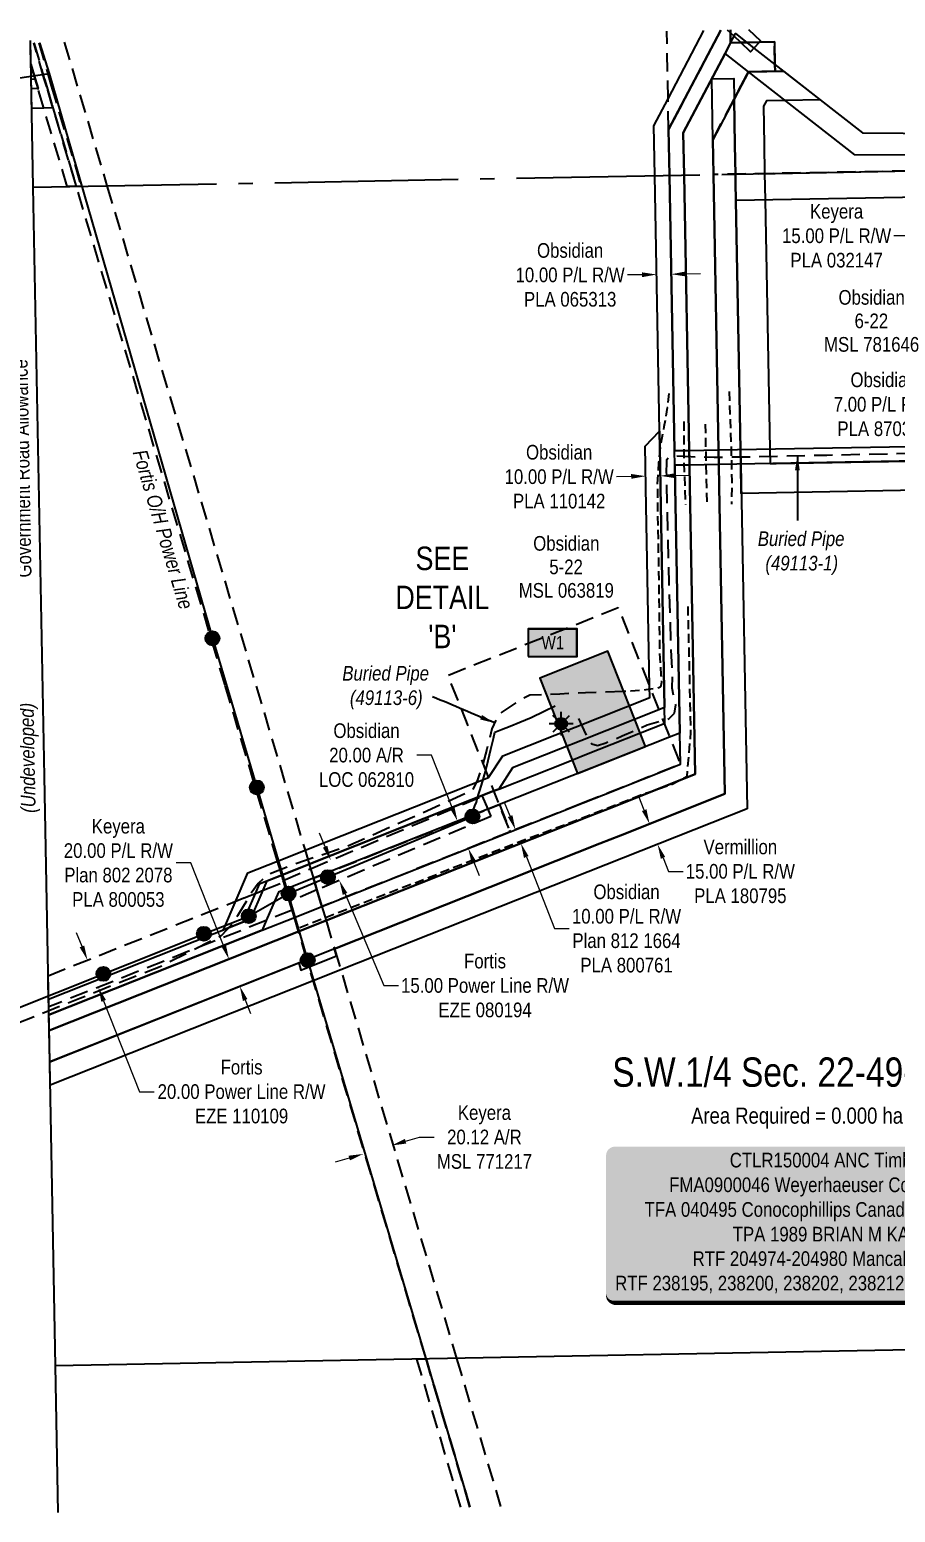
# Model space of a CAD drawing. Extents: x 586920 to 597578, y 5899013 to 5902730.
# Drawn here: x 587843 to 588434, y 5899242 to 5900254 of the extents above; entities that cross this region are included whole.
import ezdxf
from ezdxf.enums import TextEntityAlignment as Align

# ---------------------------------------------------------------- set-up
doc = ezdxf.new("R2010")
doc.units = 0
doc.header["$LTSCALE"] = 5
doc.header["$PDSIZE"] = 0.5
for name, pattern in [('DASHDOT', [25.4, 12.7, -6.35, 0, -6.35]), ('foc-ACCESSROAD', [3.75, 2.5, -1.25]), ('foc-FLOWLINE', [3.75, 2.5, -1.25]), ('foc-QUARTERLINE', [33, 25, -3, 2, -3]), ('POWERLINE5', [7.8, 2.4, -0.6, 0.6, -0.6, 0.6, -0.6, 2.4]), ('UG_PIPE', [1.875, 1.25, -0.625])]:
    doc.linetypes.add(name, pattern=pattern)
doc.layers.get('Defpoints').update_dxf_attribs({"color": 9})
for name, color, linetype in [('AS-CABLE', 224, 'foc-CABLE'), ('AS-PIPE-UG', 44, 'UG_PIPE'), ('AS-PIPE-UG RED', 10, 'UG_PIPE'), ('AS-PIPE-UG-CLIENT HIGH PRESSURE', 240, 'DASHDOT'), ('AS-POWER', 104, 'foc-POWER'), ('AS-POWER-EXISTING', 72, 'POWERLINE5'), ('AS-POWER-T', 104, 'Continuous'), ('C-AR', 13, 'foc-ACCESSROAD'), ('C-RW', 13, 'Continuous'), ('C-SYMBOL', 7, 'Continuous'), ('C-WS', 13, 'foc-ACCESSROAD'), ('C-WS-S', 13, 'Continuous'), ('DETAIL-T', 7, 'Continuous'), ('F-AR', 190, 'foc-ACCESSROAD'), ('F-EZE', 190, 'foc-FLOWLINE'), ('F-RW', 190, 'Continuous'), ('F-WS', 190, 'foc-ACCESSROAD'), ('L-AREAREQUIRED', 7, 'Continuous'), ('L-ROAD-T', 7, 'Continuous'), ('L-SEC', 7, 'Continuous'), ('L-SECQ', 8, 'foc-QUARTERLINE'), ('P-TEMP-BLOCKS', 250, 'Continuous'), ('P-WORKAREA', 113, 'Continuous'), ('P-WORKAREA-H', 111, 'Continuous')]:
    doc.layers.add(name, color=color, linetype=linetype)
for name, color, linetype, lineweight in [('C-AR-T', 13, 'Continuous', 9), ('C-RW-T', 13, 'Continuous', 9), ('C-WS-T', 13, 'Continuous', 9), ('F-AR-T', 190, 'Continuous', 9), ('F-EZE-T', 190, 'Continuous', 9), ('F-RW-T', 190, 'Continuous', 9), ('T-TEXT', 48, 'Continuous', 18)]:
    doc.layers.add(name, color=color, linetype=linetype, lineweight=lineweight)
doc.layers.add('oil_and_gas_wells_pt', color=7, linetype='Continuous', plot=False)
doc.styles.add('100L', font='ARIALN.TTF', dxfattribs={"height": 11})
doc.styles.add('175L', font='ARIALN.TTF', dxfattribs={"height": 20})
doc.styles.add('80', font='ARIALN.TTF', dxfattribs={"height": 10})
doc.styles.add('80CG', font='ARIALN.TTF', dxfattribs={"height": 10})
doc.styles.add('80L', font='ARIALN.TTF', dxfattribs={"height": 10})
doc.styles.add('80LS', font='ARIALNI.TTF', dxfattribs={"height": 10})
doc.styles.add('foc-LtypeFont', font='ARIALN.TTF', dxfattribs={"height": 7.35})
doc.linetypes.add('foc-CABLE', pattern='A,2,-1,["C",foc-LtypeFont,S=0.2,R=0,X=-0.625,Y=-0.75],-1.24,8', length=12.24)
doc.linetypes.add('foc-POWER', pattern='A,6,-1,["P",foc-LtypeFont,S=0.2,R=0,X=-0.625,Y=-0.75],-1.24,4', length=12.24)
doc.dimstyles.new('Compass 5 000', dxfattribs={"dimscale": 5, "dimtxt": 9, "dimasz": 2, "dimexe": 0.2, "dimexo": 0.0625, "dimgap": 0.5, "dimtad": 0, "dimtih": 1, "dimtoh": 1, "dimzin": 0, "dimdsep": 46, "dimtxsty": '80CG', "dimcen": 0.1, "dimse1": 1, "dimse2": 1, "dimclrd": 256, "dimclrt": 256, "dimaunit": 1, "dimadec": 4, "dimazin": 0, "dimtfac": 0.06, "dimtofl": 0, "dimtmove": 0, "dimatfit": 1, "dimfxl": 0.2, "dimtolj": 1, "dimtzin": 0, "dimlwd": -1, "dimarcsym": 0})

# ---------------------------------------------------------------- blocks, each defined once
blk = doc.blocks.new('*D464')
at = {"layer": 'C-AR-T', "transparency": 16777216}
for p, q in [((587492.6, 5899734.2), (587517.3, 5899757.9)), ((587517.3, 5899757.9), (587527.3, 5899757.9)), ((587467.4, 5899709.9), (587460.2, 5899703))]:
    blk.add_line(p, q, dxfattribs=at)
for points in [[(587491.5, 5899735.4), (587493.8, 5899733), (587485.4, 5899727.2)], [(587466.2, 5899711.1), (587468.5, 5899708.7), (587474.6, 5899716.9)]]:
    blk.add_solid(points, dxfattribs=at)
at = {"layer": 'Defpoints', "color": 0, "transparency": 16777216}
for p in [(587485.4, 5899727.2), (587493.3, 5899719), (587482.5, 5899708.6)]:
    blk.add_point(p, dxfattribs=at)
at = {"layer": 'C-AR-T', "transparency": 16777216, "insert": (587560.9, 5899757.9), "char_height": 10, "width": 630.554, "attachment_point": 5, "style": '80CG'}
blk.add_mtext('\\A1;Obsidian\\P15.00 A/R\\PLOC 062401', dxfattribs=at)
blk = doc.blocks.new('*D467')
at = {"layer": 'C-AR-T', "transparency": 16777216}
for p, q in [((588117.5, 5899758.6), (588107.5, 5899758.6)), ((588131.7, 5899722.9), (588117.5, 5899758.6)), ((588146.4, 5899685.7), (588150.1, 5899676.4))]:
    blk.add_line(p, q, dxfattribs=at)
for points in [[(588133.2, 5899723.5), (588130.1, 5899722.3), (588135.3, 5899713.6)], [(588148, 5899686.3), (588144.9, 5899685.1), (588142.7, 5899695)]]:
    blk.add_solid(points, dxfattribs=at)
at = {"layer": 'Defpoints', "color": 0, "transparency": 16777216}
for p in [(588135.3, 5899713.6), (588125.1, 5899709.5), (588132.5, 5899690.9)]:
    blk.add_point(p, dxfattribs=at)
at = {"layer": 'C-AR-T', "transparency": 16777216, "insert": (588073.2, 5899758.6), "char_height": 10, "attachment_point": 5, "style": '80CG'}
blk.add_mtext('\\A1;Obsidian\\P20.00 A/R\\PLOC 062810', dxfattribs=at)
blk = doc.blocks.new('*D429')
at = {"layer": 'C-RW-T', "transparency": 16777216}
for p, q in [((588171.2, 5899717), (588167.5, 5899726.3)), ((588182.3, 5899689.2), (588201.6, 5899640.3)), ((588201.6, 5899640.3), (588211.6, 5899640.3))]:
    blk.add_line(p, q, dxfattribs=at)
for points in [[(588172.8, 5899717.7), (588169.7, 5899716.4), (588174.9, 5899707.7)], [(588183.8, 5899689.8), (588180.7, 5899688.5), (588178.6, 5899698.4)]]:
    blk.add_solid(points, dxfattribs=at)
at = {"layer": 'Defpoints', "color": 0, "transparency": 16777216}
for p in [(588178.6, 5899698.4), (587878.6, 5899590.3), (587882.3, 5899581)]:
    blk.add_point(p, dxfattribs=at)
at = {"layer": 'C-RW-T', "transparency": 16777216, "insert": (588250.7, 5899640.3), "char_height": 10, "attachment_point": 5, "style": '80CG'}
blk.add_mtext('\\A1;Obsidian\\P10.00 P/L R/W\\PPlan 812 1664\\PPLA 800761', dxfattribs=at)
blk = doc.blocks.new('*D430')
at = {"layer": 'C-RW-T', "transparency": 16777216}
for p, q in [((588261.3, 5900086.4), (588251.3, 5900086.3)), ((588291.3, 5900087), (588301.3, 5900087.2))]:
    blk.add_line(p, q, dxfattribs=at)
for points in [[(588261.2, 5900088.1), (588261.3, 5900084.8), (588271.3, 5900086.6)], [(588291.2, 5900088.7), (588291.3, 5900085.3), (588281.3, 5900086.8)]]:
    blk.add_solid(points, dxfattribs=at)
at = {"layer": 'Defpoints', "color": 0, "transparency": 16777216}
for p in [(588271.3, 5900086.6), (588271.5, 5900075.6), (588281.5, 5900075.8)]:
    blk.add_point(p, dxfattribs=at)
at = {"layer": 'C-RW-T', "transparency": 16777216, "insert": (588212.2, 5900086.3), "char_height": 10, "attachment_point": 5, "style": '80CG'}
blk.add_mtext('\\A1;Obsidian\\P10.00 P/L R/W\\PPLA 065313', dxfattribs=at)
blk = doc.blocks.new('*D431')
at = {"layer": 'C-RW-T', "transparency": 16777216}
for p, q in [((588253.8, 5899948.8), (588243.8, 5899948.6)), ((588283.8, 5899949.4), (588293.8, 5899949.6))]:
    blk.add_line(p, q, dxfattribs=at)
for points in [[(588253.8, 5899950.5), (588253.9, 5899947.2), (588263.8, 5899949)], [(588283.8, 5899951), (588283.8, 5899947.7), (588273.8, 5899949.2)]]:
    blk.add_solid(points, dxfattribs=at)
at = {"layer": 'Defpoints', "color": 0, "transparency": 16777216}
for p in [(588263.8, 5899951.5), (588263.8, 5899949), (588273.8, 5899951.7)]:
    blk.add_point(p, dxfattribs=at)
at = {"layer": 'C-RW-T', "transparency": 16777216, "insert": (588204.7, 5899948.6), "char_height": 10, "attachment_point": 5, "style": '80CG'}
blk.add_mtext('\\A1;Obsidian\\P10.00 P/L R/W\\PPLA 110142', dxfattribs=at)
blk = doc.blocks.new('*D432')
at = {"layer": 'C-RW-T', "transparency": 16777216}
for p, q in [((588475.1, 5899998.2), (588462.4, 5899998)), ((588502.1, 5899998.8), (588512.1, 5899999))]:
    blk.add_line(p, q, dxfattribs=at)
for points in [[(588475.1, 5899999.9), (588475.2, 5899996.6), (588485.1, 5899998.4)], [(588502.1, 5900000.4), (588502.1, 5899997.1), (588492.1, 5899998.6)]]:
    blk.add_solid(points, dxfattribs=at)
at = {"layer": 'Defpoints', "color": 0, "transparency": 16777216}
for p in [(588485, 5900006.8), (588491.9, 5900007), (588485.1, 5899998.4)]:
    blk.add_point(p, dxfattribs=at)
at = {"layer": 'C-RW-T', "transparency": 16777216, "insert": (588426.2, 5899998), "char_height": 10, "attachment_point": 5, "style": '80CG'}
blk.add_mtext('\\A1;Obsidian\\P7.00 P/L R/W\\PPLA 870365', dxfattribs=at)
blk = doc.blocks.new('*D438')
at = {"layer": 'Defpoints', "color": 0, "transparency": 16777216}
for p in [(588090.3, 5899492.3), (588071.8, 5899483.7), (588091.1, 5899489.5)]:
    blk.add_point(p, dxfattribs=at)
at = {"layer": 'F-AR-T', "transparency": 16777216}
for p, q in [((588099.8, 5899495.2), (588109.4, 5899498)), ((588109.4, 5899498), (588119.4, 5899498)), ((588061.4, 5899483.7), (588051.8, 5899480.8))]:
    blk.add_line(p, q, dxfattribs=at)
for points in [[(588099.4, 5899496.8), (588100.3, 5899493.6), (588090.3, 5899492.3)], [(588060.9, 5899485.3), (588061.9, 5899482.1), (588071, 5899486.5)]]:
    blk.add_solid(points, dxfattribs=at)
at = {"layer": 'F-AR-T', "transparency": 16777216, "insert": (588153.7, 5899498), "char_height": 10, "attachment_point": 5, "style": '80CG'}
blk.add_mtext('\\A1;Keyera\\P20.12 A/R\\PMSL 771217', dxfattribs=at)
blk = doc.blocks.new('*D439')
at = {"layer": 'Defpoints', "color": 0, "transparency": 16777216}
for p in [(587796.5, 5899584.6), (587799, 5899585.6), (587806.3, 5899567)]:
    blk.add_point(p, dxfattribs=at)
at = {"layer": 'F-EZE-T', "transparency": 16777216}
for p, q in [((587789.2, 5899603.2), (587779.2, 5899603.2)), ((587792.8, 5899593.9), (587789.2, 5899603.2)), ((587807.6, 5899556.7), (587811.3, 5899547.4))]:
    blk.add_line(p, q, dxfattribs=at)
for points in [[(587794.4, 5899594.5), (587791.3, 5899593.3), (587796.5, 5899584.6)], [(587809.1, 5899557.3), (587806.1, 5899556.1), (587803.9, 5899566)]]:
    blk.add_solid(points, dxfattribs=at)
at = {"layer": 'F-EZE-T', "transparency": 16777216, "insert": (587719.6, 5899603.2), "char_height": 10, "width": 932.186, "attachment_point": 5, "style": '80CG'}
blk.add_mtext('\\A1;Fortis\\P20.00 Power Line R/W\\PEZE 110109', dxfattribs=at)
blk = doc.blocks.new('*D440')
at = {"layer": 'Defpoints', "color": 0, "transparency": 16777216}
for p in [(588078.5, 5899699.5), (588084.4, 5899685.7), (588054.7, 5899673.1)]:
    blk.add_point(p, dxfattribs=at)
at = {"layer": 'F-EZE-T', "transparency": 16777216}
for p, q in [((588044.9, 5899696.1), (588041, 5899705.4)), ((588058.6, 5899663.9), (588085, 5899601.4)), ((588085, 5899601.4), (588095, 5899601.4))]:
    blk.add_line(p, q, dxfattribs=at)
for points in [[(588046.5, 5899696.8), (588043.4, 5899695.5), (588048.8, 5899686.9)], [(588060.1, 5899664.6), (588057, 5899663.3), (588054.7, 5899673.1)]]:
    blk.add_solid(points, dxfattribs=at)
at = {"layer": 'F-EZE-T', "transparency": 16777216, "insert": (588154.1, 5899601.4), "char_height": 10, "attachment_point": 5, "style": '80CG'}
blk.add_mtext('\\A1;Fortis\\P15.00 Power Line R/W\\PEZE 080194', dxfattribs=at)
blk = doc.blocks.new('*D443')
at = {"layer": 'Defpoints', "color": 0, "transparency": 16777216}
for p in [(587944.6, 5899643.4), (587952, 5899624.8), (587882.7, 5899618.8)]:
    blk.add_point(p, dxfattribs=at)
at = {"layer": 'F-EZE-T', "transparency": 16777216}
for p, q in [((587879, 5899628.1), (587875.3, 5899637.4)), ((587893.7, 5899590.9), (587918.3, 5899529)), ((587918.3, 5899529), (587928.3, 5899529))]:
    blk.add_line(p, q, dxfattribs=at)
for points in [[(587880.5, 5899628.7), (587877.4, 5899627.5), (587882.7, 5899618.8)], [(587895.3, 5899591.6), (587892.2, 5899590.3), (587890.1, 5899600.2)]]:
    blk.add_solid(points, dxfattribs=at)
at = {"layer": 'F-EZE-T', "transparency": 16777216, "insert": (587987.9, 5899529), "char_height": 10, "attachment_point": 5, "style": '80CG'}
blk.add_mtext('\\A1;Fortis\\P20.00 Power Line R/W\\PEZE 110109', dxfattribs=at)
blk = doc.blocks.new('*D457')
at = {"layer": 'Defpoints', "color": 0, "transparency": 16777216}
for p in [(588257.7, 5899708.3), (588263.2, 5899694.4), (588271.9, 5899697.8)]:
    blk.add_point(p, dxfattribs=at)
at = {"layer": 'F-RW-T', "transparency": 16777216}
for p, q in [((588262.7, 5899721.1), (588259, 5899730.4)), ((588275.6, 5899688.5), (588279.3, 5899679.3)), ((588279.3, 5899679.3), (588289.3, 5899679.3))]:
    blk.add_line(p, q, dxfattribs=at)
for points in [[(588264.3, 5899721.7), (588261.2, 5899720.5), (588266.4, 5899711.8)], [(588277.1, 5899689.2), (588274.1, 5899687.9), (588271.9, 5899697.8)]]:
    blk.add_solid(points, dxfattribs=at)
at = {"layer": 'F-RW-T', "transparency": 16777216, "insert": (588328.4, 5899679.3), "char_height": 10, "attachment_point": 5, "style": '80CG'}
blk.add_mtext('\\A1;Vermillion\\P15.00 P/L R/W\\PPLA 180795', dxfattribs=at)
blk = doc.blocks.new('*D458')
at = {"layer": 'Defpoints', "color": 0, "transparency": 16777216}
for p in [(587986.7, 5899600.9), (587896.7, 5899586.7), (587904.1, 5899568.1)]:
    blk.add_point(p, dxfattribs=at)
at = {"layer": 'F-RW-T', "transparency": 16777216}
for p, q in [((587953.3, 5899685.1), (587943.3, 5899685.1)), ((587975.6, 5899628.7), (587953.3, 5899685.1)), ((587990.4, 5899591.6), (587994.1, 5899582.3))]:
    blk.add_line(p, q, dxfattribs=at)
for points in [[(587977.2, 5899629.3), (587974.1, 5899628.1), (587979.3, 5899619.4)], [(587991.9, 5899592.2), (587988.8, 5899590.9), (587986.7, 5899600.9)]]:
    blk.add_solid(points, dxfattribs=at)
at = {"layer": 'F-RW-T', "transparency": 16777216, "insert": (587903.8, 5899685.1), "char_height": 10, "attachment_point": 5, "style": '80CG'}
blk.add_mtext('\\A1;Keyera\\P20.00 P/L R/W\\PPlan 802 2078\\PPLA 800053', dxfattribs=at)
blk = doc.blocks.new('*D460')
at = {"layer": 'Defpoints', "color": 0, "transparency": 16777216}
for p in [(588443.7, 5900183), (588458, 5900182.9), (588457.8, 5900167.9)]:
    blk.add_point(p, dxfattribs=at)
at = {"layer": 'F-RW-T', "transparency": 16777216}
for p, q in [((588443.8, 5900193), (588443.8, 5900203)), ((588443.5, 5900158), (588443.2, 5900113)), ((588443.2, 5900113), (588433.2, 5900113))]:
    blk.add_line(p, q, dxfattribs=at)
for points in [[(588442.1, 5900193), (588445.4, 5900193), (588443.7, 5900183)], [(588441.8, 5900158), (588445.2, 5900158), (588443.6, 5900168)]]:
    blk.add_solid(points, dxfattribs=at)
at = {"layer": 'F-RW-T', "transparency": 16777216, "insert": (588394.1, 5900113), "char_height": 10, "attachment_point": 5, "style": '80CG'}
blk.add_mtext('\\A1;Keyera\\P15.00 P/L R/W\\PPLA 032147', dxfattribs=at)
blk = doc.blocks.new('*D461')
at = {"layer": 'Defpoints', "color": 0, "transparency": 16777216}
for p in [(588628.7, 5899639.8), (588630, 5899574.2), (588645.2, 5899574.5)]:
    blk.add_point(p, dxfattribs=at)
at = {"layer": 'F-RW-T', "transparency": 16777216}
for p, q in [((588618.7, 5899639.6), (588591.5, 5899639)), ((588653.9, 5899640.3), (588663.9, 5899640.5))]:
    blk.add_line(p, q, dxfattribs=at)
for points in [[(588618.6, 5899641.2), (588618.7, 5899637.9), (588628.7, 5899639.8)], [(588653.8, 5899641.9), (588653.9, 5899638.6), (588643.9, 5899640.1)]]:
    blk.add_solid(points, dxfattribs=at)
at = {"layer": 'F-RW-T', "transparency": 16777216, "insert": (588552.4, 5899639), "char_height": 10, "width": 372.499, "attachment_point": 5, "style": '80CG'}
blk.add_mtext('\\A1;Pembina\\P15.24 P/L R/W\\PPlan 782 1678\\PPLA 780406', dxfattribs=at)
blk = doc.blocks.new('*U421')
h = blk.add_hatch(color=255)
edge = h.paths.add_edge_path()
edge.add_line((-156.5, -54), (156.5, -54))
edge.add_arc((156.5, -48), 6, 270, 360)
edge.add_line((162.5, -48), (162.5, 46.5))
edge.add_arc((156.5, 46.5), 6, 0, 90)
edge.add_line((156.5, 52.5), (-156.5, 52.5))
edge.add_arc((-156.5, 46.5), 6, 90, 180)
edge.add_line((-162.5, 46.5), (-162.5, -48))
edge.add_arc((-156.5, -48), 6, 180, 270)
at = {"color": 44, "flags": 128}
blk.add_lwpolyline([(-156.5, -54, 3, 3, 0), (156.5, -54, 3, 3, 0.414214), (162.5, -48, 3, 3, 0), (162.5, 46.5, 3, 0, 0.414214), (156.5, 52.5, 0, 0, 0), (-156.5, 52.5, 0, 0, 0.414214), (-162.5, 46.5, 0, 0, 0), (-162.5, -48, 0, 3, 0.414214)], format="xyseb", close=True, dxfattribs=at)
at = {"color": 44, "style": '80'}
blk.add_attdef('ENTER_TEXT_001', (-36, -5), '', height=10, dxfattribs=at)
blk = doc.blocks.new('GAS')
h = blk.add_hatch(color=255)
h.dxf.hatch_style = 1
edge = h.paths.add_edge_path()
edge.add_arc((0, 0), 0.9, 0, 360)
for p, q in [((-0.81, 0), (-1.62, 0)), ((-0.57, 0.57), (-1.14, 1.14)), ((0, 0.81), (0, 1.62)), ((0.57, 0.57), (1.14, 1.14)), ((1.62, 0), (0.81, 0)), ((-0.57, -0.57), (-1.14, -1.14)), ((0, -0.81), (0, -1.62)), ((1.14, -1.14), (0.57, -0.57))]:
    blk.add_line(p, q)
blk.add_circle((0, 0), 0.8)
blk = doc.blocks.new('POWERPOLE')
h = blk.add_hatch(color=255)
edge = h.paths.add_edge_path()
edge.add_arc((0, 0), 0.96, 0, 360)
at = {"linetype": 'Continuous'}
for p, q in [((0.68, -0.68), (-0.68, 0.68)), ((-0.68, -0.68), (0.68, 0.68))]:
    blk.add_line(p, q, dxfattribs=at)
blk.add_circle((0, 0), 0.96, dxfattribs=at)
blk = doc.blocks.new('blk_pp')
h = blk.add_hatch(color=255)
edge = h.paths.add_edge_path()
edge.add_arc((0, 0), 0.96, 0, 360)
at = {"linetype": 'Continuous'}
for p, q in [((0.68, -0.68), (-0.68, 0.68)), ((-0.68, -0.68), (0.68, 0.68))]:
    blk.add_line(p, q, dxfattribs=at)
blk.add_circle((0, 0), 0.96, dxfattribs=at)
blk = doc.blocks.new('Temp_Area3')
h = blk.add_hatch(color=111)
h.dxf.hatch_style = 1
h.paths.add_polyline_path([(-16.8, -9.4), (16.3, -9.4), (16.3, 9.1), (-16.8, 9.1)])
at = {"color": 250}
for points in [[(-17, -9.6), (16.5, -9.6), (16.5, 9.3), (-17, 9.3)], [(-16.9, -9.5), (16.4, -9.5), (16.4, 9.2), (-16.9, 9.2)]]:
    blk.add_lwpolyline(points, close=True, dxfattribs=at)
at = {"color": 250, "style": '80L'}
blk.add_attdef('TEMPORARY', text='', height=9, dxfattribs=at).set_placement((0, -0.1), align=Align.MIDDLE_CENTER)

msp = doc.modelspace()

# ---------------------------------------------------------------- hatches: boundary and pattern name
at = {"layer": 'P-WORKAREA-H'}
h = msp.add_hatch(color=256, dxfattribs=at)
h.dxf.hatch_style = 1
h.paths.add_polyline_path([(588217.259, 5899746.067), (588263.717, 5899764.491), (588237.925, 5899829.532), (588191.468, 5899811.108)])

# ---------------------------------------------------------------- linework, layer by layer
at = {"layer": 'AS-CABLE', "flags": 128}
msp.add_lwpolyline([(588145.525, 5899716.829), (588145.916, 5899720.576), (588147.253, 5899724.162), (588148.19, 5899726.537), (588148.727, 5899728.911), (588151.594, 5899738.069), (588154.451, 5899747.41), (588156.167, 5899754.954), (588158.169, 5899762.779), (588159.968, 5899770.076), (588160.855, 5899774.384), (588165.389, 5899776.25), (588171.321, 5899778.467), (588177.841, 5899781.129), (588185.64, 5899784.439), (588194.369, 5899788.758), (588202.055, 5899792.217)], dxfattribs=at)
at = {"layer": 'AS-PIPE-UG', "flags": 128}
for points in [[(588279.57, 5900005.485), (588278.547, 5899995.907), (588276.249, 5899982.713), (588273.649, 5899969.526), (588272.544, 5899958.116), (588271.719, 5899943.747), (588271.831, 5899928.018), (588272.764, 5899875.492), (588273.194, 5899830.249), (588273.668, 5899820.795), (588274.148, 5899813.426), (588274.626, 5899808.144), (588273.87, 5899805.092), (588270.76, 5899804.044), (588263.811, 5899803.126), (588253.666, 5899802.266), (588248.812, 5899802.077)], [(588320.683, 5900006.701), (588321.427, 5899986.914), (588322.03, 5899971.127), (588322.529, 5899945.924), (588322.337, 5899929.826)], [(588289.928, 5899986.202), (588289.844, 5899959.07), (588290.903, 5899929.599)], [(588292.5, 5899986.183), (588292.499, 5899986.183)], [(588305.684, 5899931.46), (588305.087, 5899958.292), (588304.596, 5899986.092)]]:
    msp.add_lwpolyline(points, dxfattribs=at)
at = {"layer": 'AS-PIPE-UG RED', "linetype": 'UG_PIPE', "ltscale": 2, "flags": 128}
for points in [[(588217.965, 5899783.646), (588221.62, 5899775.628), (588224.492, 5899769.644), (588226.923, 5899766.361), (588230.859, 5899765.155), (588236.461, 5899766.993), (588247.827, 5899771.82), (588264.813, 5899779.226), (588279.659, 5899783.459), (588283.402, 5899787.183), (588284.258, 5899792.922), (588281.835, 5899804.267), (588282.235, 5899813.81), (588281.193, 5899830.315), (588279.841, 5899875.674), (588278.604, 5899928.305), (588278.076, 5899952.257), (588278.184, 5899957.684), (588278.265, 5899960.414), (588279.653, 5899962.106), (588281.943, 5899962.9), (588294.63, 5899962.393), (588310.545, 5899961.905), (588333.928, 5899962.271), (588387.471, 5899963.445), (588443.202, 5899964.67), (588485.657, 5899965.919), (588508.871, 5899968.042), (588524.915, 5899969.47), (588541.253, 5899970.985), (588542.753, 5899972.365), (588543.854, 5899979.648), (588544.771, 5899997.456), (588545.219, 5900013.614), (588545.338, 5900027.319)], [(588248.812, 5899802.077), (588222.635, 5899801.06), (588205.133, 5899800.334), (588184.645, 5899799.59), (588176.952, 5899795.51), (588163.144, 5899786.32), (588158.823, 5899776.551), (588155.362, 5899762.747), (588152.179, 5899751.437), (588149.035, 5899741.711), (588145.53, 5899734.817), (588141.292, 5899732.595), (588098.283, 5899713.322), (588060.443, 5899696.47), (588023.883, 5899684.15), (588007.52, 5899677.701), (588003.175, 5899674.906), (587999.253, 5899670.99), (587994.118, 5899663.805), (587989.585, 5899656.448), (587985.063, 5899648.919), (587981.43, 5899643.3), (587973.999, 5899635.25), (587933.544, 5899614.724), (587877.543, 5899592.611), (587833.061, 5899574.856), (587792.138, 5899559.266), (587752.682, 5899543.394), (587712.081, 5899526.148), (587679.995, 5899513.136), (587673.33, 5899511.93), (587671.415, 5899515.506), (587669.595, 5899520.881), (587667.456, 5899529.101), (587664.174, 5899541.734), (587661.078, 5899553.099), (587659.352, 5899559.33), (587657.624, 5899563.034), (587653.544, 5899566.175), (587647.217, 5899570.143), (587639.078, 5899575.339), (587627.656, 5899580.361), (587619.459, 5899584.245), (587612.845, 5899586.734)]]:
    msp.add_lwpolyline(points, dxfattribs=at)
at = {"layer": 'AS-POWER', "flags": 128}
for points in [[(587849.872, 5900244.791), (587856.622, 5900223.733), (587968.026, 5899838.359)], [(587742.472, 5900217.882), (587827.303, 5900219.503), (587856.622, 5900223.733)], [(587968.026, 5899838.359), (587998.326, 5899736.638), (588033.012, 5899618.768)], [(588020.036, 5899664.209), (588145.525, 5899716.829)], [(587542.189, 5899399.976), (587566.138, 5899478.191), (587647.934, 5899511.33), (587718.735, 5899539.866), (587810.769, 5899576.509), (587962.199, 5899636.741), (587992.78, 5899648.762), (588020.036, 5899664.209)], [(588033.012, 5899618.768), (588143.342, 5899247.22)]]:
    msp.add_lwpolyline(points, dxfattribs=at)
at = {"layer": 'C-AR', "flags": 128}
msp.add_lwpolyline([(587852.921, 5900200.198), (587844.707, 5900199.979), (587844.453, 5900213.373), (587844.356, 5900218.494), (587844.328, 5900219.976), (587847.056, 5900220.048), (587853.238, 5900220.232), (587854.893, 5900214.581), (587859.134, 5900200.363), (587852.921, 5900200.198)], close=True, dxfattribs=at)
at = {"layer": 'C-AR'}
msp.add_lwpolyline([(588171.257, 5899706.31), (588042.725, 5899655.348), (588039.354, 5899666.652), (588036.985, 5899674.586), (588156.023, 5899721.784), (588163.886, 5899724.902), (588171.257, 5899706.31)], close=True, dxfattribs=at)
at = {"layer": 'C-RW'}
for points in [[(588485.868, 5899960.088), (588313.656, 5899956.973), (588293.668, 5899956.613), (588283.675, 5899956.433), (588283.952, 5899941.434), (588287.059, 5899773.747), (588280.082, 5899770.981), (588227.237, 5899750.024), (588213.293, 5899744.494), (588163.886, 5899724.902), (588156.023, 5899721.784), (588036.985, 5899674.586), (588018.206, 5899667.135), (588013.013, 5899665.078), (588004.726, 5899645.764), (588001.888, 5899639.149), (587856.35, 5899581.436), (587856.249, 5899586.806), (587856.149, 5899592.119), (587981.221, 5899641.716), (587994.34, 5899646.919), (588002.735, 5899666.482), (588005.466, 5899672.848), (588015.333, 5899676.759), (588034.117, 5899684.207), (588160.199, 5899734.203), (588163.548, 5899735.531), (588209.44, 5899753.729), (588223.385, 5899759.259), (588276.394, 5899780.28), (588276.927, 5899780.492), (588276.731, 5899791.177), (588273.952, 5899941.253), (588273.675, 5899956.251), (588273.24, 5899979.699), (588270.013, 5900154.057), (588269.384, 5900188.042), (588279.051, 5900206.443), (588303.579, 5900253.132)], [(588321.617, 5900253.464), (588321.653, 5900251.506), (588321.781, 5900244.739), (588317.962, 5900237.476), (588289.47, 5900183.28), (588290.004, 5900154.43), (588293.483, 5899966.614), (588293.668, 5899956.613), (588293.946, 5899941.615), (588297.575, 5899745.651), (588238.785, 5899722.334), (588224.841, 5899716.804), (588045.597, 5899645.722), (588026.814, 5899638.274), (587856.551, 5899570.761), (587856.35, 5899581.435), (588001.888, 5899639.146), (588023.944, 5899647.891), (588042.727, 5899655.34), (588171.258, 5899706.308), (588220.992, 5899726.033), (588234.936, 5899731.562), (588287.454, 5899752.391), (588287.059, 5899773.747), (588283.952, 5899941.434), (588283.674, 5899956.433), (588283.489, 5899966.433), (588280.011, 5900154.243), (588279.429, 5900185.661), (588315.012, 5900253.343)], [(588315.011, 5900253.343), (588279.429, 5900185.661), (588280.011, 5900154.244), (588283.489, 5899966.433), (588293.483, 5899966.614), (588313.47, 5899966.974), (588482.058, 5899970.014)], [(588333.983, 5900253.691), (588342.236, 5900245.969), (588341.43, 5900245.106), (588337.691, 5900241.111), (588335.39, 5900238.651), (588328.745, 5900244.869), (588324.123, 5900249.195), (588321.653, 5900251.506), (588319.6, 5900253.427)]]:
    msp.add_lwpolyline(points, dxfattribs=at)
msp.add_lwpolyline([(587988.697, 5899644.681), (587975.59, 5899639.484), (587992.277, 5899678.372), (588012.462, 5899686.381), (588031.246, 5899693.83), (588156.517, 5899743.488), (588166.318, 5899758.147), (588201.761, 5899772.177), (588215.703, 5899777.702), (588266.609, 5899797.873), (588266.472, 5899805.298), (588263.973, 5899941.073), (588263.697, 5899956.069), (588263.448, 5899969.565), (588273.24, 5899979.699), (588273.675, 5899956.251), (588273.952, 5899941.253), (588276.731, 5899791.177), (588272.702, 5899789.581), (588219.545, 5899768.495), (588205.605, 5899762.964), (588172.949, 5899750.022), (588163.548, 5899735.531), (588160.199, 5899734.203), (588034.117, 5899684.207), (588015.333, 5899676.759), (587999.823, 5899670.611), (587988.697, 5899644.681)], close=True, dxfattribs=at)
at = {"layer": 'C-WS', "flags": 128}
msp.add_lwpolyline([(588220.992, 5899726.033), (588171.257, 5899706.31), (588163.886, 5899724.902), (588160.199, 5899734.203), (588156.517, 5899743.488), (588128.866, 5899813.214), (588245.063, 5899859.291), (588266.472, 5899805.298), (588272.702, 5899789.581), (588276.394, 5899780.28), (588280.082, 5899770.981), (588287.454, 5899752.39), (588234.936, 5899731.563), (588220.992, 5899726.033)], close=True, dxfattribs=at)
at = {"layer": 'F-AR'}
for points in [[(588143.835, 5899245.561), (588113.825, 5899346.638), (588032.551, 5899619.043), (588026.814, 5899638.274), (588023.945, 5899647.891), (588022.476, 5899652.813), (588020.703, 5899658.757), (588018.204, 5899667.134), (588016.739, 5899672.043), (588016.39, 5899673.212), (588015.332, 5899676.759), (588012.461, 5899686.38), (587976.681, 5899806.316), (587970.964, 5899825.478), (587875.143, 5900146.702), (587859.134, 5900200.363), (587854.893, 5900214.581), (587853.25, 5900220.242), (587846.148, 5900244.722)], [(587866.793, 5900245.102), (587896.033, 5900147.09), (588031.245, 5899693.829), (588034.116, 5899684.206), (588035.041, 5899681.104), (588036.985, 5899674.587), (588039.353, 5899666.651), (588042.727, 5899655.342), (588045.597, 5899645.722), (588051.335, 5899626.491), (588133.092, 5899352.471), (588134.707, 5899347.026), (588164.716, 5899245.943)]]:
    msp.add_lwpolyline(points, dxfattribs=at)
at = {"layer": 'F-EZE'}
for points in [[(587849.406, 5900244.782), (587857.911, 5900215.469), (587878.407, 5900146.763), (587875.143, 5900146.702), (587868.912, 5900146.586), (587852.921, 5900200.199), (587849.137, 5900212.889), (587848.958, 5900213.494), (587847.056, 5900220.048), (587844.136, 5900230.11), (587843.86, 5900244.68)], [(587846.148, 5900244.722), (587853.25, 5900220.242), (587854.893, 5900214.581), (587859.134, 5900200.363), (587875.143, 5900146.702), (587868.912, 5900146.586), (587852.921, 5900200.198), (587849.136, 5900212.888), (587848.958, 5900213.494), (587847.056, 5900220.048), (587844.136, 5900230.113), (587843.86, 5900244.68)], [(588137.607, 5899245.446), (588107.598, 5899346.521), (588113.825, 5899346.638), (588143.834, 5899245.561)]]:
    msp.add_lwpolyline(points, dxfattribs=at)
for points in [[(587848.958, 5900213.494), (587844.453, 5900213.373), (587844.356, 5900218.494), (587844.328, 5900219.976), (587844.313, 5900220.751), (587844.235, 5900224.857), (587844.136, 5900230.11), (587847.056, 5900220.048), (587848.958, 5900213.494)], [(588039.354, 5899666.652), (588020.704, 5899658.758), (588018.206, 5899667.135), (588016.74, 5899672.044), (588016.391, 5899673.212), (588035.042, 5899681.104), (588152.255, 5899730.692), (588156.023, 5899721.784), (588158.096, 5899716.884), (588039.354, 5899666.652)], [(588004.726, 5899645.764), (587856.248, 5899586.806), (587856.149, 5899592.119), (587855.847, 5899608.156), (587908.088, 5899628.9), (587989.611, 5899661.27), (587998.995, 5899664.997), (588002.735, 5899666.482), (588016.74, 5899672.044), (588018.206, 5899667.135), (588020.704, 5899658.758), (588022.476, 5899652.813), (588004.726, 5899645.764)]]:
    msp.add_lwpolyline(points, close=True, dxfattribs=at)
at = {"layer": 'F-RW'}
for points in [[(588543.475, 5900167.296), (588406.563, 5900168.281), (588333.974, 5900224.972), (588317.962, 5900237.476), (588321.781, 5900244.739), (588324.123, 5900249.195), (588325.059, 5900250.976), (588332.782, 5900244.945), (588337.691, 5900241.111), (588352.044, 5900229.901), (588411.776, 5900183.25), (588550.553, 5900182.252)], [(588486.299, 5899940.057), (588329.011, 5899937.242), (588328.641, 5899957.244), (588328.456, 5899967.244), (588325.31, 5900137.11), (588325.089, 5900149.106), (588324.979, 5900155.082), (588324.611, 5900174.939), (588324.086, 5900206.162), (588333.974, 5900224.972), (588352.13, 5900225.313), (588357.782, 5900225.419), (588382.802, 5900205.878), (588358.995, 5900205.431), (588346.178, 5900205.19), (588344.183, 5900201.396), (588344.615, 5900175.314), (588344.983, 5900155.456), (588345.316, 5900137.486), (588348.464, 5899967.605), (588348.65, 5899957.605), (588352.897, 5899957.682), (588467.79, 5899959.747)], [(588464.286, 5900139.726), (588325.306, 5900137.11), (588325.087, 5900149.106), (588324.979, 5900155.082), (588482.014, 5900158.018)]]:
    msp.add_lwpolyline(points, dxfattribs=at)
for points in [[(588032.551, 5899619.043), (587856.952, 5899549.415), (587856.551, 5899570.761), (588026.814, 5899638.274), (588045.597, 5899645.722), (588224.841, 5899716.805), (588238.785, 5899722.335), (588297.575, 5899745.651), (588293.946, 5899941.615), (588293.668, 5899956.613), (588293.483, 5899966.614), (588290.004, 5900154.43), (588289.47, 5900183.28), (588317.962, 5900237.476), (588321.781, 5900244.739), (588328.745, 5900244.869), (588332.782, 5900244.945), (588341.43, 5900245.106), (588351.754, 5900245.301), (588352.044, 5900229.901), (588352.13, 5900225.313), (588333.974, 5900224.972), (588309.553, 5900178.519), (588309.992, 5900154.804), (588313.47, 5899966.974), (588313.656, 5899956.973), (588313.934, 5899941.976), (588317.819, 5899732.172), (588246.481, 5899703.88), (588232.538, 5899698.35), (588051.335, 5899626.491), (588032.551, 5899619.043)], [(588332.994, 5899722.067), (588055.639, 5899612.066), (588036.855, 5899604.617), (587857.253, 5899533.398), (587856.952, 5899549.416), (588026.968, 5899616.827), (588028.403, 5899612.012), (588033.987, 5899614.23), (588052.77, 5899621.688), (588051.337, 5899626.494), (588232.538, 5899698.351), (588246.481, 5899703.881), (588317.819, 5899732.173), (588313.934, 5899941.976), (588313.656, 5899956.973), (588313.471, 5899966.974), (588309.992, 5900154.803), (588309.553, 5900178.519), (588308.855, 5900220.153), (588323.845, 5900220.431), (588324.086, 5900206.162), (588324.611, 5900174.939), (588324.979, 5900155.083), (588325.089, 5900149.106), (588325.309, 5900137.11), (588328.456, 5899967.244), (588328.641, 5899957.244), (588332.994, 5899722.067)]]:
    msp.add_lwpolyline(points, close=True, dxfattribs=at)
at = {"layer": 'F-WS'}
for points in [[(588315.012, 5900253.343), (588279.429, 5900185.661), (588279.051, 5900206.443), (588278.212, 5900252.666)], [(588482.014, 5900158.019), (588309.992, 5900154.803), (588309.553, 5900178.519), (588333.974, 5900224.972), (588352.13, 5900225.313), (588352.044, 5900229.901), (588351.754, 5900245.301), (588341.43, 5900245.106), (588332.782, 5900244.945), (588328.745, 5900244.869), (588321.781, 5900244.739), (588321.653, 5900251.506), (588321.617, 5900253.464)]]:
    msp.add_lwpolyline(points, dxfattribs=at)
at = {"layer": 'L-SEC', "flags": 128}
for points in [[(587862.735, 5899241.947), (587860.855, 5899341.933), (587853.291, 5899744.045), (587845.727, 5900146.156), (587843.831, 5900246.22)], [(589466.171, 5899371.88), (588663.511, 5899356.906), (587860.855, 5899341.933)]]:
    msp.add_lwpolyline(points, dxfattribs=at)
at = {"layer": 'L-SECQ', "flags": 128}
msp.add_lwpolyline([(587845.727, 5900146.156), (588647.847, 5900161.126)], dxfattribs=at)
at = {"layer": 'oil_and_gas_wells_pt'}
msp.add_point((588206.088, 5899780.035), dxfattribs=at)
at = {"layer": 'P-WORKAREA'}
msp.add_lwpolyline([(588217.259, 5899746.067), (588263.717, 5899764.491), (588237.925, 5899829.532), (588191.468, 5899811.108)], close=True, dxfattribs=at)

# ---------------------------------------------------------------- block references
ref = msp.add_blockref('*U421', (588399.249, 5899438.958))
ref.add_attrib('ENTER_TEXT_001', 'CTLR150004 ANC Timber Ltd.', (588321.159, 5899477.313), dxfattribs={"color": 44, "height": 10, "style": '80'})
ref.add_attrib('ENTER_TEXT_002', 'FMA0900046 Weyerhaeuser Company Limited', (588279.795, 5899460.469), dxfattribs={"color": 44, "height": 10, "style": '80'})
ref.add_attrib('ENTER_TEXT_003', 'TFA 040495 Conocophillips Canada Resources Corp.', (588263.008, 5899443.625), dxfattribs={"color": 44, "height": 10, "style": '80'})
ref.add_attrib('ENTER_TEXT_004', 'TPA 1989 BRIAN M KARACH', (588323.199, 5899426.781), dxfattribs={"color": 44, "height": 10, "style": '80'})
ref.add_attrib('ENTER_TEXT_005', 'RTF 204974-204980 Mancal Energy Inc.', (588295.815, 5899410.073), dxfattribs={"color": 44, "height": 10, "style": '80'})
ref.add_attrib('ENTER_TEXT_006', 'RTF 238195, 238200, 238202, 238212 Westbrick Energy Ltd.', (588242.939, 5899393.365), dxfattribs={"color": 44, "height": 10, "style": '80'})
at = {"layer": 'AS-POWER', "xscale": 4.997734699999999, "yscale": 4.997734699999999, "zscale": 4.997734699999999}
for p, rotation in [((588145.525, 5899716.829), 1.000642671399452), ((588046.862, 5899675.454), 1.000642671399453)]:
    msp.add_blockref('blk_pp', p, dxfattribs=dict(at, rotation=rotation))
at = {"layer": 'AS-POWER-EXISTING', "xscale": 4.997734699999998, "yscale": 4.997734699999998, "zscale": 4.997734699999998}
for p in [(587968.026, 5899838.359), (587998.326, 5899736.638), (588020.036, 5899664.209), (587992.78, 5899648.762), (587962.199, 5899636.741), (588033.012, 5899618.768), (587893.557, 5899609.349)]:
    msp.add_blockref('POWERPOLE', p, dxfattribs=at)
at = {"layer": 'C-WS-S', "color": 255, "xscale": 4.999999999999986, "yscale": 4.999999999999986, "zscale": 4.999999999999986}
msp.add_blockref('GAS', (588206.088, 5899780.035), dxfattribs=at)
at = {"layer": 'P-TEMP-BLOCKS', "xscale": 0.99954694, "yscale": 0.99954694, "zscale": 0.99954694}
msp.add_blockref('Temp_Area3', (588200.44, 5899835.491), dxfattribs=at).add_auto_attribs({'TEMPORARY': 'W1'})

# ---------------------------------------------------------------- texts
at = {"layer": 'AS-POWER-T', "insert": (587922.974, 5899968.422), "char_height": 10, "width": 112.50109, "attachment_point": 1, "rotation": 286.610377, "line_spacing_factor": 0.961801, "style": '80L'}
msp.add_mtext('\\pi0.32626;{\\fArial Narrow|b0|i1|c0|p34;Fortis O/H Power Line}', dxfattribs=at)
at = {"layer": 'C-SYMBOL', "color": 3, "style": '175L'}
msp.add_text('S.W.1/4 Sec. 22-49-12-W.5M.', height=20, dxfattribs=at).set_placement((588393.745, 5899526.357), align=Align.BOTTOM_CENTER)
at = {"layer": 'C-WS-T', "insert": (588172.153, 5899908.151), "char_height": 10, "width": 73.51746, "attachment_point": 1, "line_spacing_factor": 0.961801, "style": '80L'}
msp.add_mtext('\\pi14.84195;Obsidian \\P\\pi25.82763;5-22\\P\\pi4.96132;MSL 063819', dxfattribs=at)
at = {"layer": 'DETAIL-T', "color": 3, "insert": (588124.998, 5899866.273), "char_height": 15.9928, "width": 63.60729, "attachment_point": 5, "style": '80CG'}
msp.add_mtext("SEE\\PDETAIL\\P'B'", dxfattribs=at)
at = {"layer": 'L-AREAREQUIRED', "color": 5, "style": '100L'}
msp.add_text('Area Required = 0.000 ha  0.00 Ac.', height=11, dxfattribs=at).set_placement((588393.745, 5899503.857), align=Align.BOTTOM_CENTER)
at = {"layer": 'L-ROAD-T', "style": '80L'}
msp.add_text('Government Road Allowance', height=10, rotation=91.072614, dxfattribs=at).set_placement((587838.145, 5899954.31), align=Align.MIDDLE_CENTER)
at = {"layer": 'T-TEXT', "style": '80LS'}
msp.add_text('(Undeveloped)', height=10, rotation=91.072406, dxfattribs=at).set_placement((587841.635, 5899756.794), align=Align.MIDDLE_CENTER)

# ---------------------------------------------------------------- dimensions: what is measured, and where the dimension line sits
at = {"layer": 'C-AR-T'}
dim = msp.add_linear_dim(base=(587485.41, 5899727.247), p1=(587482.525, 5899708.604), p2=(587493.339, 5899719), angle=43.871627, text='Obsidian\\P15.00 A/R\\PLOC 062401', dimstyle='Compass 5 000', override={"dimclrd": 256, "dimclrt": 256}, dxfattribs=at)
dim.commit()
dim.dimension.update_dxf_attribs({"geometry": '*D464', "text_midpoint": (587560.852, 5899757.944), "dimtype": 161})
at = {"layer": 'C-RW-T'}
for base, p1, p2, angle, text, picture, middle in [((588271.261, 5900086.62), (588281.464, 5900075.785), (588271.465, 5900075.6), 181.060451, 'Obsidian\\P10.00 P/L R/W\\PPLA 065313', '*D430', (588212.178, 5900086.25)), ((588178.574, 5899698.45), (587878.586, 5899590.254), (587882.271, 5899580.96), 291.629278, 'Obsidian\\P10.00 P/L R/W\\PPlan 812 1664\\PPLA 800761', '*D429', (588250.722, 5899640.289))]:
    dim = msp.add_linear_dim(base=base, p1=p1, p2=p2, angle=angle, text=text, dimstyle='Compass 5 000', override={"dimclrd": 256, "dimclrt": 256}, dxfattribs=at)
    dim.commit()
    dim.dimension.update_dxf_attribs({"geometry": picture, "text_midpoint": middle, "dimtype": 161})
dim = msp.add_linear_dim(base=(588485.116, 5899998.441), p1=(588491.947, 5900006.983), p2=(588484.951, 5900006.846), angle=181.122816, text='Obsidian\\P7.00 P/L R/W\\PPLA 870365', dimstyle='Compass 5 000', dxfattribs=at)
dim.commit()
dim.dimension.update_dxf_attribs({"geometry": '*D432', "text_midpoint": (588426.177, 5899997.996), "dimtype": 161})
dim = msp.add_aligned_dim(p1=(588273.759, 5899951.688), p2=(588263.781, 5899951.504), distance=2.503, text='Obsidian\\P10.00 P/L R/W\\PPLA 110142', dimstyle='Compass 5 000', override={"dimclrd": 256, "dimclrt": 256}, dxfattribs=at)
dim.commit()
dim.dimension.update_dxf_attribs({"geometry": '*D431', "text_midpoint": (588204.744, 5899948.633)})
at = {"layer": 'F-AR-T'}
dim = msp.add_aligned_dim(p1=(588071.827, 5899483.699), p2=(588091.117, 5899489.452), distance=2.974, text='Keyera\\P20.12 A/R\\PMSL 771217', dimstyle='Compass 5 000', override={"dimclrd": 256, "dimclrt": 256}, dxfattribs=at)
dim.commit()
dim.dimension.update_dxf_attribs({"geometry": '*D438', "text_midpoint": (588153.716, 5899498.019)})
at = {"layer": 'F-EZE-T', "color": 255}
for base, p1, p2, angle, text, picture, middle in [((588054.658, 5899673.126), (588078.54, 5899699.503), (588084.379, 5899685.696), 292.924696, 'Fortis\\P15.00 Power Line R/W\\PEZE 080194', '*D440', (588154.146, 5899601.371)), ((587796.535, 5899584.604), (587806.333, 5899566.986), (587798.957, 5899585.565), 111.65193, 'Fortis\\P20.00 Power Line R/W\\PEZE 110109', '*D439', (587719.562, 5899603.193))]:
    dim = msp.add_linear_dim(base=base, p1=p1, p2=p2, angle=angle, text=text, dimstyle='Compass 5 000', override={"dimclrd": 256, "dimclrt": 256}, dxfattribs=at)
    dim.commit()
    dim.dimension.update_dxf_attribs({"geometry": picture, "text_midpoint": middle, "dimtype": 161})
dim = msp.add_linear_dim(base=(587882.68, 5899618.824), p1=(587952.014, 5899624.84), p2=(587944.638, 5899643.42), angle=111.651453, text='Fortis\\P20.00 Power Line R/W\\PEZE 110109', dimstyle='Compass 5 000', dxfattribs=at)
dim.commit()
dim.dimension.update_dxf_attribs({"geometry": '*D443', "text_midpoint": (587987.917, 5899529.035), "dimtype": 161})
at = {"layer": 'F-RW-T'}
dim = msp.add_linear_dim(base=(587986.684, 5899600.855), p1=(587896.712, 5899586.686), p2=(587904.08, 5899568.102), angle=291.628335, text='Keyera\\P20.00 P/L R/W\\PPlan 802 2078\\PPLA 800053', dimstyle='Compass 5 000', dxfattribs=at)
dim.commit()
dim.dimension.update_dxf_attribs({"geometry": '*D458', "text_midpoint": (587903.753, 5899685.07), "dimtype": 161})
dim = msp.add_aligned_dim(p1=(588257.691, 5899708.326), p2=(588263.217, 5899694.393), distance=9.356, text='Vermillion\\P15.00 P/L R/W\\PPLA 180795', dimstyle='Compass 5 000', override={"dimclrd": 256, "dimclrt": 256}, dxfattribs=at)
dim.commit()
dim.dimension.update_dxf_attribs({"geometry": '*D457', "text_midpoint": (588328.373, 5899679.251)})
dim = msp.add_linear_dim(base=(588628.666, 5899639.757), p1=(588645.206, 5899574.549), p2=(588629.996, 5899574.24), angle=181.162866, text='Pembina\\P15.24 P/L R/W\\PPlan 782 1678\\PPLA 780406', dimstyle='Compass 5 000', override={"dimclrd": 256, "dimclrt": 256}, dxfattribs=at)
dim.commit()
dim.dimension.update_dxf_attribs({"geometry": '*D461', "text_midpoint": (588552.435, 5899639.003), "dimtype": 161})

# ---------------------------------------------------------------- leaders
at = {"layer": 'AS-PIPE-UG-CLIENT HIGH PRESSURE', "linetype": 'Continuous', "path_type": 1}
for points in [[(588367.329, 5899963.003), (588367.361, 5899918.648)], [(588160.61, 5899780.592), (588118.245, 5899798.505)]]:
    msp.add_leader(points, dimstyle='Compass 5 000', dxfattribs=at)

# ---------------------------------------------------------------- next in the draw order: texts
at = {"layer": 'AS-PIPE-UG RED', "linetype": 'UG_PIPE', "char_height": 9.99547, "width": 59.00913, "attachment_point": 1, "style": '80L', "bg_fill": 3, "box_fill_scale": 1.15, "bg_fill_color": 256, "bg_fill_true_color": 256, "bg_fill_transparency": 0}
for s, insert in [('\\pi0.29884;{\\fArial Narrow|b0|i1|c0|p34;Buried Pipe\\P\\pi5.49771;(49113-1)}', (588339.994, 5899911.31)), ('\\pi0.29884;{\\fArial Narrow|b0|i1|c0|p34;Buried Pipe\\P\\pi5.49771;(49113-6)}', (588056.38, 5899819.503))]:
    msp.add_mtext(s, dxfattribs=dict(at, insert=insert))
at = {"layer": 'C-WS-T', "insert": (588380.571, 5900076.015), "char_height": 10, "width": 73.51746, "attachment_point": 1, "line_spacing_factor": 0.961801, "style": '80L', "bg_fill": 3, "box_fill_scale": 1.15, "bg_fill_color": 256, "bg_fill_true_color": 256, "bg_fill_transparency": 0}
msp.add_mtext('\\pi14.84195;Obsidian \\P\\pi25.80375;6-22\\P\\pi4.97497;MSL 781646', dxfattribs=at)

# ---------------------------------------------------------------- next in the draw order: linework, layer by layer
at = {"layer": 'AS-PIPE-UG', "flags": 128}
msp.add_lwpolyline([(588027.66, 5899641.044), (588041.538, 5899646.569), (588091.268, 5899665.882), (588115.44, 5899675.102), (588137.811, 5899684.097), (588160.089, 5899692.787), (588179.453, 5899700.35), (588197.438, 5899707.05), (588216.569, 5899714.315), (588260.447, 5899731.474), (588282.85, 5899739.23), (588292.089, 5899744.326), (588294.689, 5899774.531), (588292.733, 5899860.082)], dxfattribs=at)

# ---------------------------------------------------------------- next in the draw order: dimensions: what is measured, and where the dimension line sits
at = {"layer": 'C-AR-T'}
dim = msp.add_linear_dim(base=(588135.345, 5899713.585), p1=(588132.484, 5899690.936), p2=(588125.112, 5899709.528), angle=111.627879, text='Obsidian\\P20.00 A/R\\PLOC 062810', dimstyle='Compass 5 000', dxfattribs=at)
dim.commit()
dim.dimension.update_dxf_attribs({"geometry": '*D467', "text_midpoint": (588073.215, 5899758.579), "dimtype": 161})
at = {"layer": 'F-RW-T'}
dim = msp.add_linear_dim(base=(588443.693, 5900183.021), p1=(588457.848, 5900167.912), p2=(588457.956, 5900182.918), angle=89.587982, text='Keyera\\P15.00 P/L R/W\\PPLA 032147', dimstyle='Compass 5 000', dxfattribs=at)
dim.commit()
dim.dimension.update_dxf_attribs({"geometry": '*D460', "text_midpoint": (588394.104, 5900113.038), "dimtype": 161})

doc.saveas('drawing.dxf')
